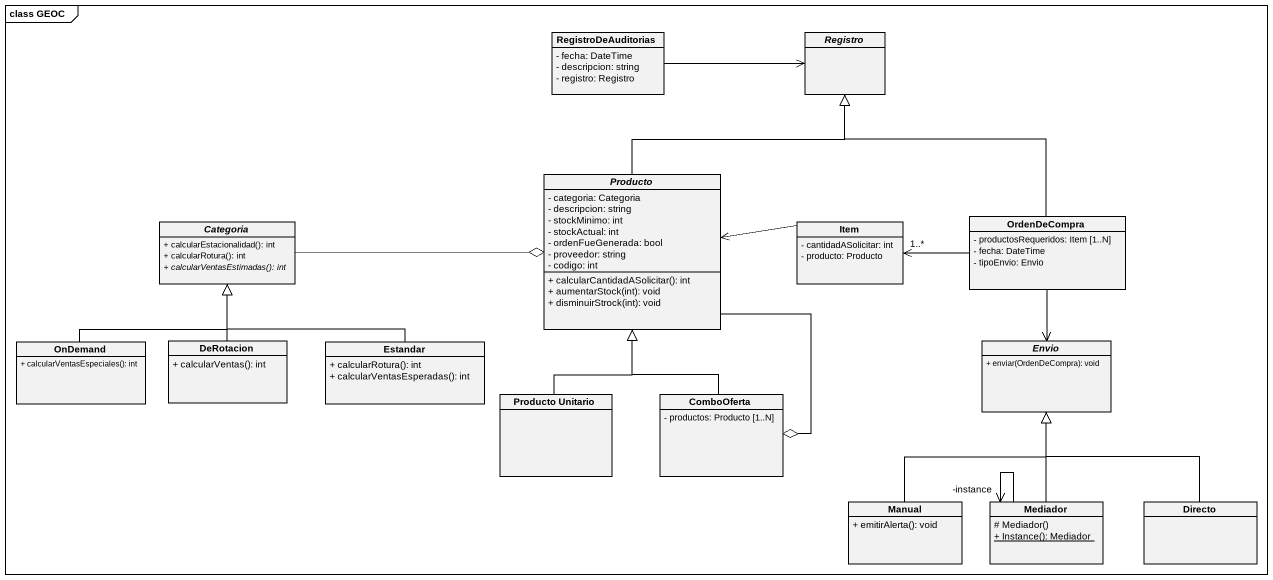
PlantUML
@startuml
mainframe class GEOC
hide circle
hide empty members
skinparam classAttributeIconSize 0
class RegistroDeAuditorias {
  - fecha: DateTime
  - descripcion: string
  - registro: Registro
}
abstract class Registro
abstract class Producto {
  - categoria: Categoria
  - descripcion: string
  - stockMinimo: int
  - stockActual: int
  - ordenFueGenerada: bool
  - proveedor: string
  - codigo: int
  + calcularCantidadASolicitar(): int
  + aumentarStock(int): void
  + disminuirStrock(int): void
}
class OrdenDeCompra {
  - productosRequeridos: Item [1..N]
  - fecha: DateTime
  - tipoEnvio: Envio
}
abstract class Categoria {
  + calcularEstacionalidad(): int
  + calcularRotura(): int
  {abstract} + calcularVentasEstimadas(): int
}
class Item {
  - cantidadASolicitar: int
  - producto: Producto
}
class OnDemand {
  + calcularVentasEspeciales(): int
}
class DeRotacion {
  + calcularVentas(): int
}
class Estandar {
  + calcularRotura(): int
  + calcularVentasEsperadas(): int
}
abstract class Envio {
  + enviar(OrdenDeCompra): void
}
class "Producto Unitario" as Producto_Unitario
class ComboOferta {
  - productos: Producto [1..N]
}
class Manual {
  + emitirAlerta(): void
}
class Mediador {
  # Mediador()
  {static} + Instance(): Mediador
}
class Directo
RegistroDeAuditorias -right-> Registro
Producto -up-|> Registro
Producto --o ComboOferta
OrdenDeCompra -up-|> Registro
OrdenDeCompra -left-> "1..*" Item
OrdenDeCompra --> Envio
Categoria -right-o Producto
Item -left-> Producto
OnDemand -up-|> Categoria
DeRotacion -up-|> Categoria
Estandar -up-|> Categoria
Producto_Unitario -up-|> Producto
ComboOferta -up-|> Producto
Manual -up-|> Envio
Mediador -up-|> Envio
Mediador --> "-instance" Mediador
Directo -up-|> Envio
@enduml
